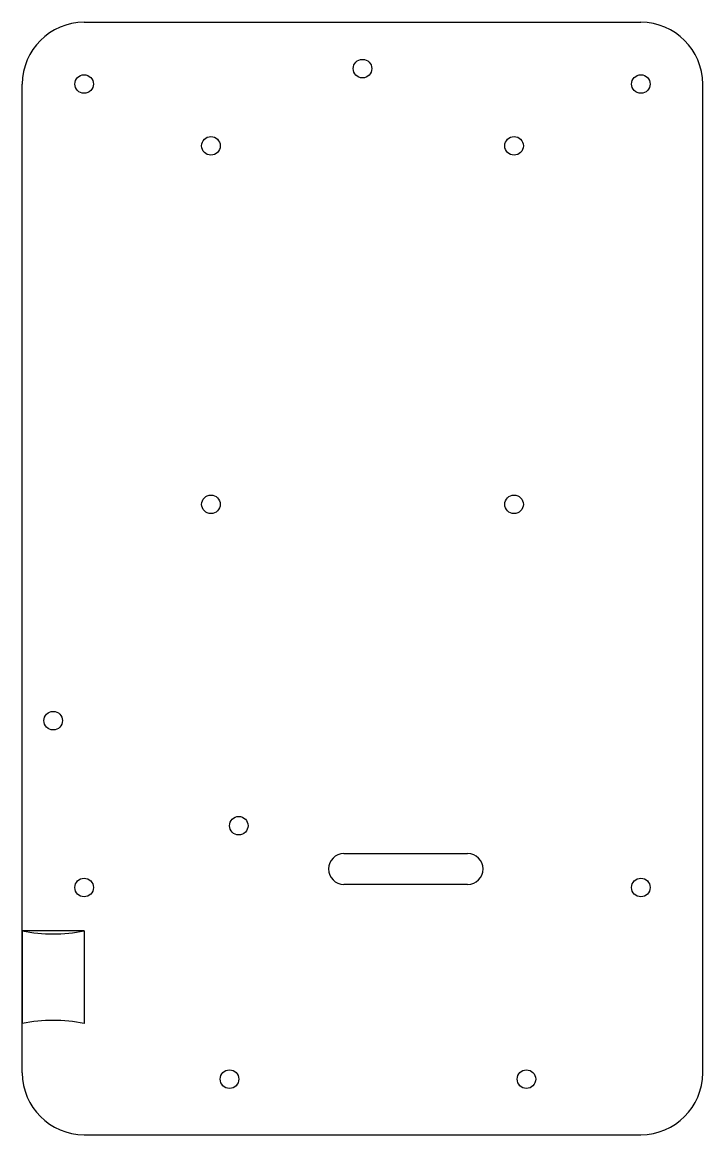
# Model space of a CAD drawing. Header units: millimetres. Extents: x 140 to 250, y 0 to 180.
import ezdxf

# ---------------------------------------------------------------- set-up
doc = ezdxf.new("R2010")
doc.units = ezdxf.units.MM
doc.linetypes.add('CENTERX2', pattern=[20.32, 12.7, -2.54, 2.54, -2.54])

msp = doc.modelspace()

# ---------------------------------------------------------------- linework, layer by layer
at = {"color": 7, "linetype": 'Continuous'}
for p, q in [((150, 180), (240, 180)), ((140, 10), (140, 170)), ((250, 10), (250, 170)), ((192, 45.5), (212, 45.5)), ((212, 40.5), (192, 40.5)), ((140, 18), (140, 33)), ((140, 33), (140, 18)), ((150, 33), (150, 18)), ((150, 0), (240, 0)), ((150, 0), (240, 0))]:
    msp.add_line(p, q, dxfattribs=at)
at = {"color": 7, "linetype": 'CENTERX2'}
msp.add_line((150, 33), (140, 33), dxfattribs=at)
at = {"color": 7, "linetype": 'Continuous'}
for centre in [(195, 172.5), (150, 170), (240, 170), (170.5, 160), (219.5, 160), (170.5, 102), (219.5, 102), (145, 67), (175, 50), (150, 40), (240, 40), (173.5, 9), (221.5, 9)]:
    msp.add_circle(centre, 1.5, dxfattribs=at)
for centre, radius, start, end in [((150, 170), 10, 90, 180), ((240, 170), 10, 0, 90), ((192, 43), 2.5, 90, 270), ((212, 43), 2.5, 270, 90), ((145, 57.75), 25.25, 258.5788, 281.4212), ((145, -6.75), 25.25, 78.5788, 101.4212), ((150, 10), 10, 180, 270), ((240, 10), 10, 270, 0)]:
    msp.add_arc(centre, radius, start, end, dxfattribs=at)

doc.saveas('drawing.dxf')
